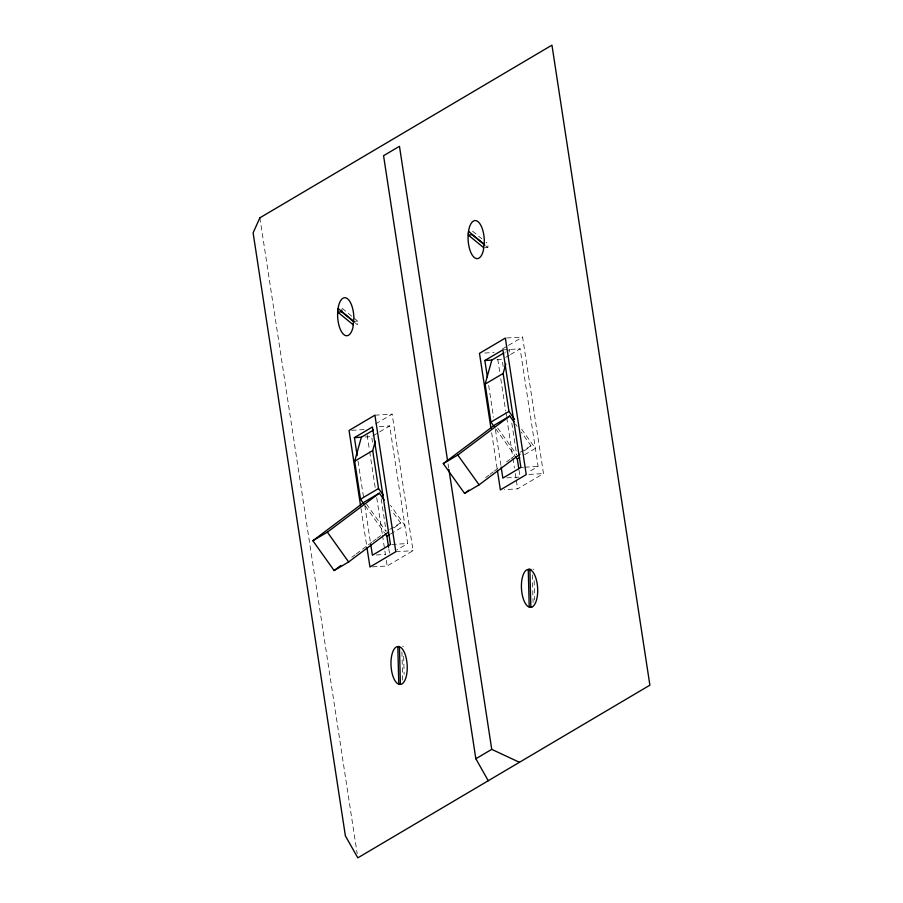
<?xml version="1.0" encoding="UTF-8"?>
<svg xmlns="http://www.w3.org/2000/svg" width="903" height="903" viewBox="0 0 903 903"><rect width="100%" height="100%" fill="white"/><g stroke="black" fill="none" stroke-linecap="round" stroke-linejoin="round"><path stroke-width="0.68" stroke-dasharray="4.51 3.39" d="M353.558 317.687L357.735 321.107L357.351 324.685L355.274 322.981M485.148 247.727L487.801 247.569L488.173 243.991L486.085 242.275M509.111 352.102L509.845 349.438L505.037 352.283M351.82 557.253L355.139 554.769M356.245 553.934L367.295 545.638M368.401 544.814L371.72 542.319M372.826 541.484L376.145 539.001M377.251 538.165L380.558 535.682M393.968 527.939L400.593 522.961L391.597 510.353M485.577 477.642L488.895 475.159M490.002 474.323L493.32 471.84M494.426 471.005L497.745 468.522M506.583 461.884L509.902 459.39M511.008 458.566L514.326 456.071M524.406 450.823L531.043 445.834L521.223 432.085M375.682 423.879L392.139 414.15L413.032 550.683L387.173 565.978L371.268 566.926M502.599 348.84L507.305 346.063M508.479 345.364L522.589 337.022L543.482 473.567L517.622 488.85L504.359 489.652M372.849 435.889L389.678 425.945L407.671 543.527L396.857 549.927M505.703 357.351L509.303 355.218M510.511 354.507L520.128 348.818L538.12 466.411L528.503 472.088M389.712 529.384L400.593 522.961M520.162 452.268L531.043 445.834M390.491 534.023L404.916 525.49L390.514 505.33M524.541 454.773L535.355 448.373L520.162 427.096M355.082 321.265L357.735 321.107M506.685 337.982L522.589 337.022M502.892 349.856L520.128 348.818M484.798 353.028L494.076 352.475M496.955 359.789L502.091 359.484L503.152 366.392M374.914 415.177L392.139 414.15M379.407 426.555L389.678 425.945M351.696 430.313L364.959 429.512M365.23 436.984L371.652 436.6L372.499 442.131M520.884 467.438L523.537 467.28M524.857 467.201L538.12 466.411M528.898 474.436L543.482 473.567M506.831 477.868L518.762 477.145M391.767 544.475L407.671 543.527M395.807 551.722L413.032 550.683M376.382 554.984L385.66 554.419M533.041 569.104L533.865 569.454M402.603 646.221L403.415 646.571M472.529 231.157L481.92 238.855M485.712 245.853L487.801 247.569M342.09 308.273L352.52 316.829M515.489 424.06L517.126 426.351M497.711 428.056L516.539 454.412M495.736 428.801L514.924 455.676M366.449 504.021L386.089 531.528M365.286 505.917L384.486 532.793M511.82 423.089L516.685 454.886M519.022 470.136L519.868 475.678M497.79 359.281L499.923 373.21M500.781 378.786L505.68 410.831M505.894 412.231L506.538 416.407M506.741 417.796L512.712 456.805M512.927 458.205L514.417 467.957M515.274 473.533L516.132 479.098M516.335 480.498L517.622 488.85M488.67 385.412L493.535 417.231M495.442 429.681L500.951 465.655M491.65 432.763L497.192 468.984M448.057 463.849L448.689 468.025M381.168 498.817L386.032 530.625M388.787 548.64L389.644 554.182M367.137 435.009L369.485 450.337M369.688 451.726L375.242 487.947M376.732 497.7L382.274 533.933M382.488 535.321L385.468 554.826M386.326 560.402L387.173 565.978M358.017 461.151L363.943 499.89M364.789 505.42L370.501 542.771M360.986 508.491L366.742 546.112M259.872 217.826L357.17 853.662M534.147 580.573L534.644 600.021M532.375 574.805L533.086 602.583M403.664 656.3L404.126 674.36M401.937 651.921L402.682 681.099"/><path stroke-width="1.35" d="M354.224 322.123L341.706 311.851L341.797 309.977M363.695 503.682L360.489 499.201L354.676 461.219L361.369 437.221L373.39 430.11M383.324 495.262L378.526 488.534L372.713 450.563L375.321 441.228M494.133 426.555L490.939 422.085L485.125 384.102L491.819 360.094L503.84 352.994M514.563 419.263L508.965 411.418L503.152 373.447L505.759 364.112M388.437 532.081L348.637 561.959L334.133 570.527L312.856 540.728L364.812 501.729L379.316 493.162L384.226 500.036M312.856 540.728L327.36 532.149L379.316 493.162M519.981 454.141L479.087 484.832L464.571 493.41L443.294 463.611L495.25 424.613L509.755 416.035L513.852 421.769M443.294 463.611L457.798 455.033L509.755 416.035M334.133 570.527L340.77 565.549M464.571 493.41L468.996 490.092M357.17 455.62L354.416 437.639L372.442 426.972L390.435 544.554L372.408 555.221L370.715 544.148M487.394 377.115L484.855 360.511L502.892 349.856L520.884 467.438L502.847 478.105L501.154 467.032M354.676 461.219L372.713 450.563M485.125 384.102L503.152 373.447M360.489 499.201L378.526 488.534M490.939 422.085L508.965 411.418M388.583 547.252L386.879 536.156L389.283 534.734M518.807 468.747L517.329 459.029L519.733 457.607M488.252 780.734L475.836 758.757L491.74 749.355L519.439 762.29M341.706 311.851L337.733 312.099L353.378 324.922M484.855 360.511L491.819 360.094M354.416 437.639L361.369 437.221M530.908 569.33L528.255 569.488L529.214 606.997L531.867 606.839M468.555 231.394L484.2 244.228M484.674 245.006L472.156 234.735L468.183 234.972L483.827 247.806M338.106 308.521L353.75 321.344M515.726 456.794L517.329 459.029M457.798 455.033L479.087 484.832M385.276 533.91L386.879 536.156M327.36 532.149L348.637 561.959M491.006 428.586L479.493 353.344L505.353 338.061L526.246 474.594L500.386 489.889L497.406 470.384M447.628 461.061L399.465 146.309L383.561 155.711L475.836 758.757M448.904 469.413L491.74 749.355M360.557 505.703L349.055 430.471L374.914 415.177L395.807 551.722L369.948 567.005L366.957 547.5M529.892 569.691L530.851 607.2M399.442 646.819L400.401 684.327M397.817 646.604L398.776 684.113M337.812 310.214L337.598 315.068A19.065 8.082 86.6 0 0 343.862 334.607A19.065 8.082 86.6 0 0 352.915 327.631L353.886 318.375A19.065 8.082 86.6 0 0 347.632 298.837A19.065 8.082 86.6 0 0 338.58 305.812L337.812 310.214M468.262 233.098L468.047 237.952A19.065 8.082 86.6 0 0 474.301 257.49A19.065 8.082 86.6 0 0 483.353 250.515L484.335 241.248A19.065 8.082 86.6 0 0 478.071 221.709A19.065 8.082 86.6 0 0 469.018 228.696L468.262 233.098M259.872 217.826L253.111 232.827L345.386 835.873L357.814 857.85L649.889 685.174L551.947 45.15L259.872 217.826M529.068 569.341L526.98 569.714A19.065 8.082 86.6 0 0 521.415 587.289A19.065 8.082 86.6 0 0 527.916 606.432L530.038 607.347L532.127 606.974A19.065 8.082 86.6 0 0 537.691 589.399A19.065 8.082 86.6 0 0 531.19 570.256L529.068 569.341M398.618 646.458L396.53 646.83A19.065 8.082 86.6 0 0 390.976 664.405A19.065 8.082 86.6 0 0 397.478 683.548L399.6 684.463L401.688 684.09A19.065 8.082 86.6 0 0 407.242 666.516A19.065 8.082 86.6 0 0 400.74 647.383L398.618 646.458"/></g></svg>
